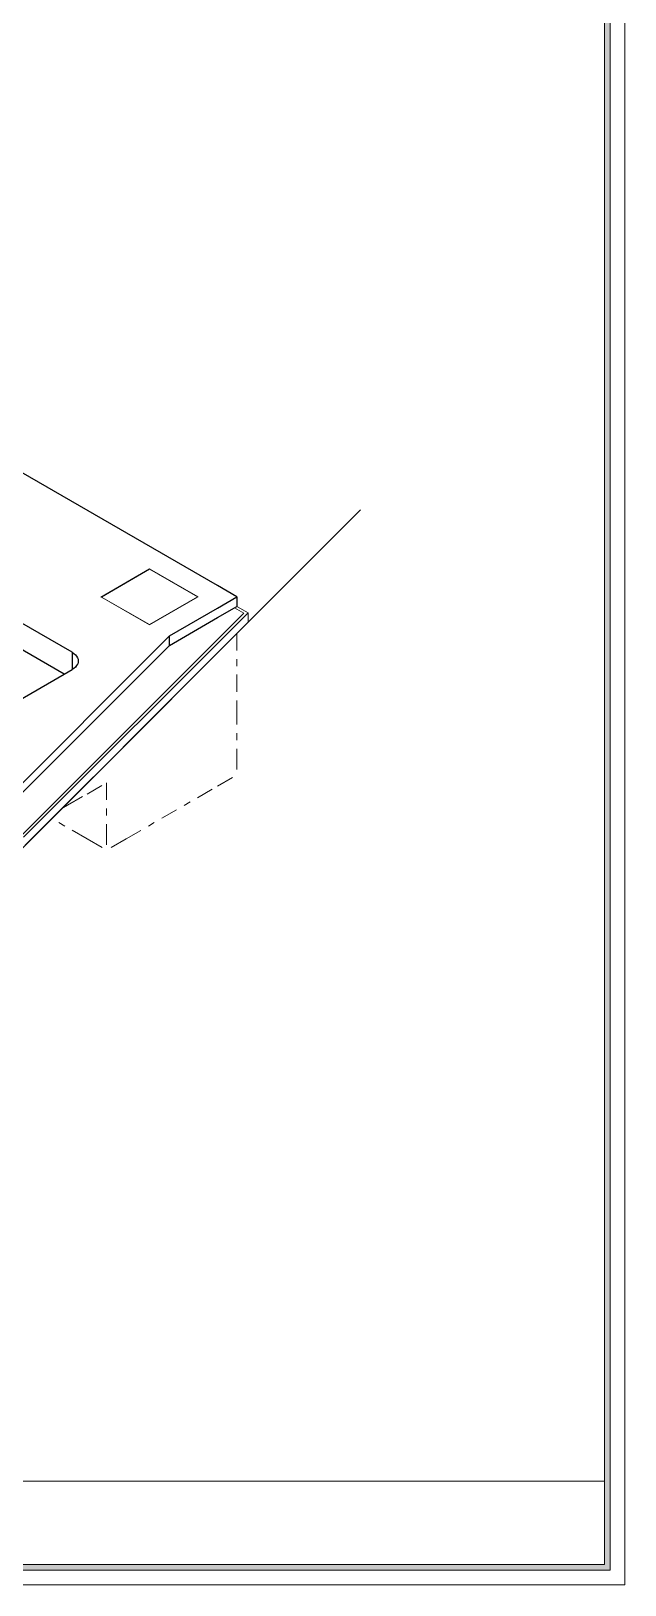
# Model space of a CAD drawing. Header units: metres. Extents: x 294 to 1101, y -498 to -355.
# Drawn here: x 866.49 to 875.13, y -414.34 to -391.74 of the extents above; entities that cross this region are included whole.
import ezdxf

# ---------------------------------------------------------------- set-up
doc = ezdxf.new("R2010")
doc.units = ezdxf.units.M
doc.linetypes.add('DASHDOT2', pattern=[0.5, 0.25, -0.125, 0, -0.125])
doc.layers.add('19-JARDINERIA', color=80, linetype='Continuous', lineweight=0)
doc.layers.add('roof', color=16, linetype='DASHDOT2', lineweight=18)

msp = doc.modelspace()

# ---------------------------------------------------------------- hatches: boundary and pattern name
at = {"layer": '19-JARDINERIA'}
h = msp.add_hatch(color=251, dxfattribs=at)
h.paths.add_polyline_path([(825.399, -414.127), (874.921, -414.127), (874.921, -379.12), (825.399, -379.12)])
h.paths.add_polyline_path([(825.485, -414.041), (874.835, -414.041), (874.835, -379.205), (825.485, -379.205)], flags=16)

# ---------------------------------------------------------------- linework, layer by layer
for p, q in [((869.207, -399.808), (865.455, -397.642)), ((866.977, -401.095), (863.777, -399.248)), ((867.09, -400.777), (865.014, -399.579)), ((869.489, -399.971), (869.207, -399.808)), ((868.508, -400.538), (869.207, -400.135)), ((869.207, -400.135), (869.489, -399.971)), ((869.207, -400.273), (869.453, -400.131)), ((869.453, -400.131), (869.489, -400.11)), ((869.489, -399.971), (869.489, -400.053)), ((869.489, -400.053), (869.489, -400.11)), ((868.508, -400.677), (869.207, -400.273)), ((865.659, -403.387), (868.508, -400.538)), ((868.508, -400.62), (868.508, -400.538)), ((868.508, -400.677), (868.508, -400.62)), ((869.489, -400.503), (869.207, -400.786)), ((865.961, -403.223), (868.508, -400.677)), ((867.09, -400.777), (867.116, -400.794)), ((867.09, -400.777), (867.09, -400.858)), ((867.116, -400.794), (867.139, -400.814)), ((867.139, -400.814), (867.157, -400.835)), ((867.157, -400.835), (867.17, -400.857)), ((869.207, -400.786), (867.875, -402.118)), ((866.977, -401.095), (867.09, -401.03)), ((867.09, -400.858), (867.09, -400.875)), ((867.09, -400.875), (867.09, -401.03)), ((867.116, -401.013), (867.09, -401.03)), ((867.139, -400.993), (867.116, -401.013)), ((867.157, -400.972), (867.139, -400.993)), ((867.168, -400.952), (867.157, -400.972)), ((867.17, -400.95), (867.168, -400.952)), ((867.17, -400.857), (867.178, -400.88)), ((867.172, -400.944), (867.17, -400.95)), ((867.178, -400.927), (867.172, -400.944)), ((867.178, -400.88), (867.18, -400.903)), ((867.18, -400.903), (867.178, -400.927)), ((865.249, -402.093), (866.977, -401.095)), ((867.875, -402.118), (866.942, -403.05)), ((866.942, -403.05), (866.797, -403.196))]:
    msp.add_line(p, q)
at = {"layer": '19-JARDINERIA', "color": 251}
for p, q in [((871.289, -398.704), (869.651, -400.342)), ((871.289, -398.704), (869.651, -400.342)), ((867.511, -399.974), (868.219, -399.565)), ((868.219, -399.569), (867.518, -399.974)), ((868.219, -399.565), (868.219, -399.569)), ((868.924, -399.971), (868.219, -399.565)), ((868.917, -399.971), (868.219, -399.569)), ((867.518, -399.978), (867.511, -399.974)), ((867.518, -399.974), (868.215, -400.376)), ((867.518, -399.978), (867.518, -399.974)), ((868.215, -400.38), (867.518, -399.978)), ((868.215, -400.376), (868.917, -399.971)), ((868.215, -400.38), (868.917, -399.975)), ((868.917, -399.975), (868.917, -399.971)), ((868.917, -399.975), (868.924, -399.971)), ((869.453, -400.131), (869.587, -400.209)), ((869.489, -400.11), (869.651, -400.203)), ((869.651, -400.342), (859.256, -410.737)), ((869.651, -400.342), (861.119, -408.873)), ((866.349, -403.447), (869.587, -400.209)), ((869.651, -400.203), (866.385, -403.468)), ((868.215, -400.38), (868.215, -400.376)), ((869.651, -400.342), (869.489, -400.503)), ((869.651, -400.342), (869.651, -400.203)), ((866.797, -403.196), (861.998, -407.995)), ((830.45, -412.831), (874.835, -412.831))]:
    msp.add_line(p, q, dxfattribs=at)
for points in [[(825.186, -414.34), (875.134, -414.34), (875.134, -378.907), (825.186, -378.907)], [(825.399, -414.127), (874.921, -414.127), (874.921, -379.12), (825.399, -379.12)], [(825.485, -414.041), (874.835, -414.041), (874.835, -379.205), (825.485, -379.205)]]:
    msp.add_lwpolyline(points, close=True, dxfattribs=at)
at = {"layer": 'roof'}
for p, q in [((869.489, -400.503), (869.489, -401.58)), ((869.489, -401.58), (869.489, -402.233)), ((869.489, -402.233), (869.489, -402.56)), ((869.207, -402.723), (869.489, -402.56)), ((867.026, -403.002), (867.309, -402.839)), ((867.309, -402.839), (867.592, -402.675)), ((867.592, -402.675), (867.592, -403.328)), ((867.875, -403.492), (869.207, -402.723)), ((866.942, -403.05), (867.026, -403.002)), ((867.309, -403.492), (866.797, -403.196)), ((867.592, -403.328), (867.592, -403.655)), ((867.309, -403.492), (867.592, -403.655)), ((867.875, -403.492), (867.592, -403.655))]:
    msp.add_line(p, q, dxfattribs=at)

doc.saveas('drawing.dxf')
